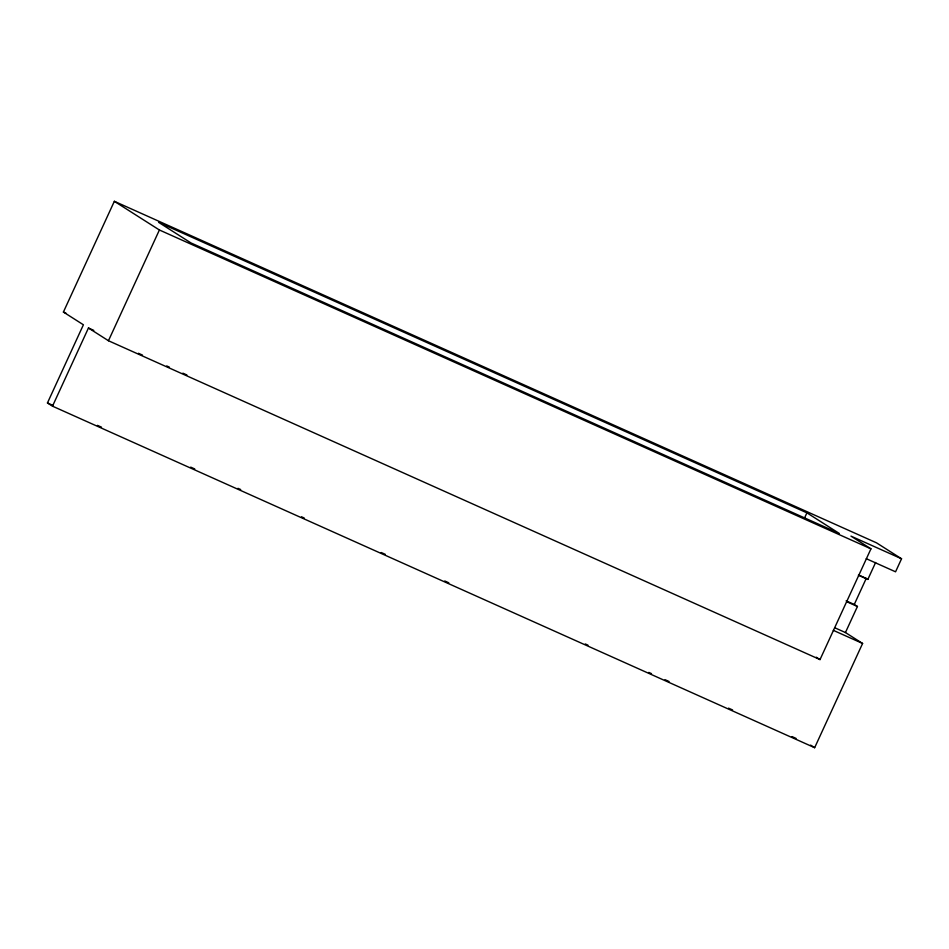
<?xml version="1.0" encoding="UTF-8"?>
<svg xmlns="http://www.w3.org/2000/svg" width="949" height="949" viewBox="0 0 949 949"><rect width="100%" height="100%" fill="white"/><g stroke="black" fill="none" stroke-linecap="round" stroke-linejoin="round"><path stroke-width="1.42" d="M834.717 627.74L845.44 632.544L862.594 643.469L814.657 747.693L52.503 406.172L47.45 402.945L83.405 324.783L63.405 312.043L114.343 201.307L876.496 542.828L901.55 558.783L895.559 571.808L866.259 558.688M52.503 406.172L88.459 327.998L93.785 330.382M901.55 558.783L850.956 536.114L870.945 548.842L820.019 659.591L108.459 340.738L159.396 229.99L114.343 201.307M804.515 518.059L806.911 512.84L158.613 222.339L191.022 242.968L839.331 533.48L806.911 512.84M845.44 632.544L857.433 606.494L854.266 604.477L866.247 578.416L859.497 575.391M858.37 575.189L867.837 579.424L875.619 562.484M159.396 229.99L870.945 548.842M846.152 600.836L854.266 604.477M846.615 601.642L857.433 606.494M833.305 630.338L862.594 643.469M63.405 312.043L66.11 313.253M138.435 353.277L142.48 355.08M166.704 365.934L169.397 367.144M182.849 373.171L186.882 374.985M47.45 402.945L52.859 405.377M97.45 425.354L101.507 427.169M190.69 467.133L194.747 468.96M237.985 488.332L240.69 489.542M301.497 516.79L304.202 518M381.225 552.52L385.282 554.335M444.737 580.978L448.794 582.793M585.284 643.956L587.977 645.166M648.796 672.414L651.5 673.624M665.012 679.686L669.057 681.501M728.524 708.144L732.581 709.959M792.035 736.602L796.092 738.417M866.247 578.416L867.837 579.424M816.27 657.194L820.019 659.591M810.612 745.119L814.657 747.693M88.459 327.998L108.459 340.738"/></g></svg>
